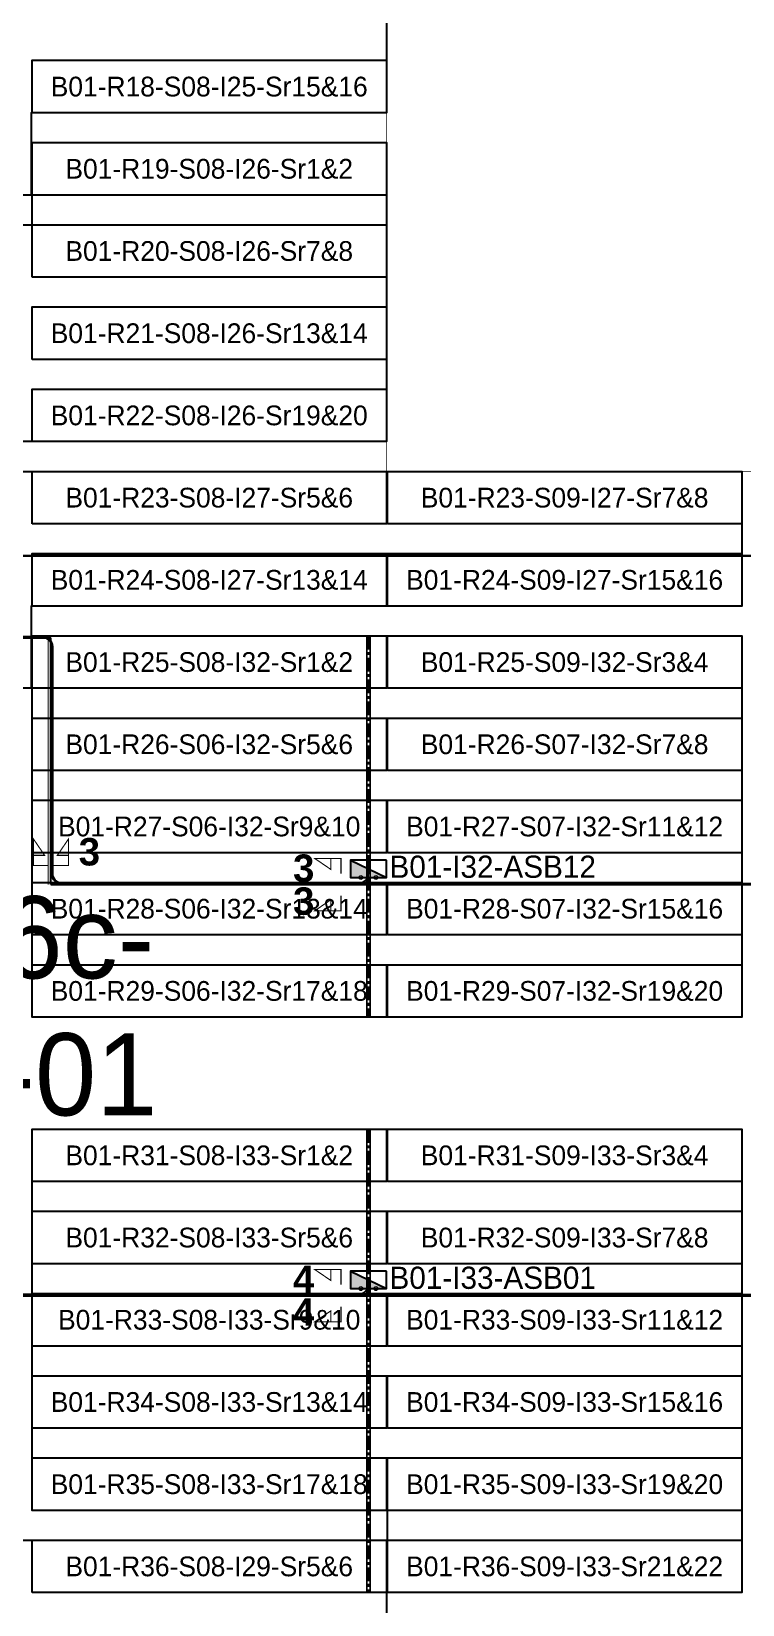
# Model space of a CAD drawing. Header units: metres. Extents: x 532153 to 532639, y 2675299 to 2675642.
# Drawn here: x 532379.4 to 532444.2, y 2675373.2 to 2675516.7 of the extents above; entities that cross this region are included whole.
import ezdxf
from ezdxf.enums import TextEntityAlignment as Align

# ---------------------------------------------------------------- set-up
doc = ezdxf.new("R2010")
doc.units = ezdxf.units.M
doc.linetypes.add('CENTER', pattern=[2, 1.25, -0.25, 0.25, -0.25])
doc.layers.add('Boundary-12.5 MW Block', color=6, linetype='Continuous', lineweight=9)
doc.layers.add('PILE', color=1, linetype='Continuous', lineweight=15)
for name, color, linetype in [('DC Trench BL-01', 40, 'Continuous'), ('E-Inverter Grouping', 2, 'Continuous'), ('Inverter Block-01', 7, 'Continuous'), ('LT Cable(AG) INV to LT Panel BL-01', 2, 'Continuous'), ('Messenger Wire Block-01 (Master Path)', 30, 'Continuous'), ('Messenger Wire Block-01 (MW Path)', 191, 'Continuous'), ('MMS Block Numbering', 7, 'Continuous'), ('MMS Table Block-01', 8, 'Continuous'), ('Plan Line - DC BL-01', 40, 'Continuous'), ('Section Marking BL-01', 2, 'Continuous')]:
    doc.layers.add(name, color=color, linetype=linetype)
doc.styles.add('Adani Regular', font='Adani Regular.ttf')
doc.styles.add('BoldTextStyle', font='arialbd.ttf')
doc.styles.get("Standard").update_dxf_attribs({"font": 'Adani Regular.ttf'})

# ---------------------------------------------------------------- blocks, each defined once
blk = doc.blocks.new('MMS Table (32.292 x 4.788)')
at = {"color": 0}
blk.add_lwpolyline([(0, -0.002), (0, 4.786), (32.292, 4.786), (32.292, -0.002)], close=True, dxfattribs=at)
at = {"color": 7}
blk.add_attdef('ID1', text='', height=1.8, dxfattribs=at).set_placement((16.146, 2.392), align=Align.MIDDLE_CENTER)
blk = doc.blocks.new('Inverter Block')
h = blk.add_hatch(color=0)
h.dxf.hatch_style = 1
h.paths.add_polyline_path([(-1.46, 2.27), (-1.46, 0.85), (1.46, 0.85)])
at = {"color": 0}
blk.add_lwpolyline([(1.46, 2.27), (-1.46, 2.27), (-1.46, 0.85), (1.46, 0.85)], close=True, dxfattribs=at)
blk.add_lwpolyline([(-1.46, 2.27), (1.46, 0.85)], dxfattribs=at)
at = {"layer": 'PILE'}
for centre in [(-0.61, 0.85), (0.61, 0.85)]:
    blk.add_circle(centre, 0.156, dxfattribs=at)
at = {"color": 7}
blk.add_attdef('ID', (-1.46, 3.01), '', height=1.8, dxfattribs=at)

msp = doc.modelspace()

# ---------------------------------------------------------------- linework, layer by layer
at = {"layer": 'Boundary-12.5 MW Block', "const_width": 0.05}
msp.add_lwpolyline([(532152.7, 2675634.08), (532217.48, 2675634.08), (532217.48, 2675641.58), (532314.56, 2675641.58), (532314.56, 2675626.58), (532411.74, 2675626.58), (532411.74, 2675476.58), (532638.48, 2675476.58), (532638.48, 2675299.29), (532347.05, 2675299.29), (532347.05, 2675306.79), (532314.66, 2675306.79), (532314.66, 2675321.79), (532152.7, 2675321.79)], close=True, dxfattribs=at)
at = {"layer": 'DC Trench BL-01', "color": 40, "const_width": 0.15}
for points in [[(532410.25, 2675461.58), (532409.95, 2675461.58), (532409.95, 2675426.79), (532410.25, 2675426.79)], [(532410.25, 2675416.58), (532409.95, 2675416.58), (532409.95, 2675374.29), (532410.25, 2675374.29)]]:
    msp.add_lwpolyline(points, close=True, dxfattribs=at)
at = {"layer": 'E-Inverter Grouping', "color": 3}
for points in [[(532411.74, 2675509.29), (532379.34, 2675509.29), (532379.34, 2675501.79), (532314.66, 2675501.79), (532314.66, 2675521.58), (532347.05, 2675521.58), (532347.05, 2675529.08), (532411.74, 2675529.08)], [(532411.74, 2675479.29), (532314.66, 2675479.29), (532314.66, 2675499.08), (532379.44, 2675499.08), (532379.44, 2675506.58), (532411.74, 2675506.58)], [(532444.13, 2675476.58), (532444.13, 2675464.29), (532379.34, 2675464.29), (532379.34, 2675456.79), (532314.66, 2675456.79), (532314.66, 2675476.58)], [(532444.13, 2675426.79), (532379.44, 2675426.79), (532379.44, 2675461.58), (532444.13, 2675461.58)], [(532411.74, 2675351.79), (532379.44, 2675351.79), (532379.44, 2675359.29), (532314.66, 2675359.29), (532314.66, 2675379.08), (532411.74, 2675379.08)]]:
    msp.add_lwpolyline(points, close=True, dxfattribs=at)
at = {"layer": 'E-Inverter Grouping'}
msp.add_lwpolyline([(532444.13, 2675374.29), (532411.84, 2675374.29), (532411.84, 2675381.79), (532379.44, 2675381.79), (532379.44, 2675416.58), (532444.13, 2675416.58)], close=True, dxfattribs=at)
at = {"layer": 'LT Cable(AG) INV to LT Panel BL-01', "color": 5}
for points in [[(532340.8, 2675442.26), (532339.1, 2675442.26, -0.414214), (532338.2, 2675443.16), (532338.2, 2675446.32, 0.214019), (532337.9, 2675447), (532331.19, 2675452.97, -0.214019), (532330.89, 2675453.65), (532330.89, 2675455.37, -0.0289), (532330.89, 2675455.47), (532330.95, 2675455.95, 0.0289), (532330.96, 2675456.05), (532330.96, 2675468, -0.414214), (532331.86, 2675468.9), (532473.98, 2675468.9, 0.414214), (532474.88, 2675469.8), (532474.88, 2675470.23)], [(532340.8, 2675442.28), (532339.13, 2675442.28, -0.414214), (532338.23, 2675443.18), (532338.23, 2675446.33, 0.214019), (532337.93, 2675447.01), (532331.21, 2675452.98, -0.214019), (532330.91, 2675453.66), (532330.91, 2675455.36, -0.0289), (532330.92, 2675455.47), (532330.97, 2675455.95, 0.0289), (532330.98, 2675456.05), (532330.98, 2675467.98, -0.414214), (532331.88, 2675468.88), (532571.16, 2675468.88, 0.414214), (532572.06, 2675469.78), (532572.06, 2675470.23)], [(532338.73, 2675442.2, -0.325999), (532338.1, 2675443.06), (532338.1, 2675446.28, 0.214019), (532337.8, 2675446.95), (532331.09, 2675452.93, -0.214019), (532330.79, 2675453.6), (532330.79, 2675455.37, -0.0289), (532330.79, 2675455.48), (532330.85, 2675455.95, 0.0289), (532330.86, 2675456.06), (532330.86, 2675460.6, -0.414214), (532331.76, 2675461.5), (532380.39, 2675461.5, -0.414214), (532381.29, 2675460.6), (532381.29, 2675439.9, 0.414214), (532382.19, 2675439), (532409.2, 2675439, 0.414214), (532410.1, 2675439.9), (532410.1, 2675440.23)], [(532338.73, 2675442.24, -0.317911), (532338.13, 2675443.08), (532338.13, 2675446.29, 0.214019), (532337.83, 2675446.96), (532331.11, 2675452.94, -0.214019), (532330.81, 2675453.61), (532330.81, 2675455.37, -0.0289), (532330.82, 2675455.47), (532330.87, 2675455.95, 0.0289), (532330.88, 2675456.06), (532330.88, 2675460.58, -0.414214), (532331.78, 2675461.48), (532380.36, 2675461.48, -0.414214), (532381.26, 2675460.58), (532381.26, 2675439.88, 0.414214), (532382.16, 2675438.98), (532473.98, 2675438.98, 0.414214), (532474.88, 2675439.88), (532474.88, 2675440.23)], [(532338.73, 2675442.27, -0.309777), (532338.15, 2675443.11), (532338.15, 2675446.3, 0.214019), (532337.85, 2675446.97), (532331.14, 2675452.95, -0.214019), (532330.84, 2675453.62), (532330.84, 2675455.37, -0.0289), (532330.84, 2675455.47), (532330.9, 2675455.95, 0.0289), (532330.91, 2675456.06), (532330.91, 2675460.55, -0.414214), (532331.81, 2675461.45), (532380.34, 2675461.45, -0.414214), (532381.24, 2675460.55), (532381.24, 2675439.85, 0.414214), (532382.14, 2675438.95), (532571.16, 2675438.95, 0.414214), (532572.06, 2675439.85), (532572.06, 2675440.23)], [(532339.7, 2675439.6), (532336.17, 2675439.6, 0.078431), (532335.89, 2675439.55), (532334.98, 2675439.26, -0.078431), (532334.7, 2675439.21), (532331.72, 2675439.21, 0.414214), (532330.82, 2675438.31), (532330.82, 2675418.37, 0.093355), (532330.88, 2675418.04), (532330.98, 2675417.78, -0.093355), (532331.04, 2675417.46), (532331.04, 2675402.34, 0.414214), (532331.94, 2675401.44), (532603.55, 2675401.44, 0.414214), (532604.45, 2675402.34), (532604.45, 2675402.73)], [(532341.86, 2675439.57), (532336.18, 2675439.57, 0.078431), (532335.9, 2675439.53), (532334.98, 2675439.23, -0.078431), (532334.7, 2675439.19), (532331.74, 2675439.19, 0.414214), (532330.84, 2675438.29), (532330.84, 2675418.38, 0.093355), (532330.9, 2675418.05), (532331.01, 2675417.79, -0.093355), (532331.07, 2675417.46), (532331.07, 2675402.37, 0.414214), (532331.97, 2675401.47), (532538.76, 2675401.47, 0.414214), (532539.66, 2675402.37), (532539.66, 2675402.73)], [(532341.86, 2675439.55), (532336.18, 2675439.55, 0.078431), (532335.9, 2675439.5), (532334.98, 2675439.21, -0.078431), (532334.71, 2675439.16), (532331.77, 2675439.16, 0.414214), (532330.87, 2675438.26), (532330.87, 2675418.38, 0.093355), (532330.93, 2675418.05), (532331.03, 2675417.79, -0.093355), (532331.09, 2675417.47), (532331.09, 2675402.39, 0.414214), (532331.99, 2675401.49), (532473.98, 2675401.49, 0.414214), (532474.88, 2675402.39), (532474.88, 2675402.73)], [(532341.86, 2675439.52), (532336.18, 2675439.52, 0.078431), (532335.91, 2675439.48), (532334.99, 2675439.18, -0.078431), (532334.71, 2675439.14), (532331.79, 2675439.14, 0.414214), (532330.89, 2675438.24), (532330.89, 2675418.39, 0.093355), (532330.95, 2675418.06), (532331.06, 2675417.8, -0.093355), (532331.12, 2675417.47), (532331.12, 2675402.42, 0.414214), (532332.02, 2675401.52), (532409.2, 2675401.52, 0.414214), (532410.1, 2675402.42), (532410.1, 2675402.73)]]:
    msp.add_lwpolyline(points, format="xyb", dxfattribs=at)
at = {"layer": 'Messenger Wire Block-01 (Master Path)'}
for points in [[(532330.98, 2675468.88), (532573.7, 2675468.88)], [(532330.98, 2675461.38), (532381.16, 2675461.38)], [(532381.16, 2675438.88), (532381.16, 2675461.38)], [(532381.16, 2675438.88), (532573.7, 2675438.88)], [(532330.98, 2675401.38), (532606.09, 2675401.38)]]:
    msp.add_lwpolyline(points, dxfattribs=at)
at = {"layer": 'Messenger Wire Block-01 (MW Path)', "const_width": 0.1}
for points in [[(532330.98, 2675468.88), (532573.7, 2675468.88)], [(532330.98, 2675461.38), (532381.16, 2675461.38)], [(532380.91, 2675438.88), (532380.91, 2675461.38)], [(532381.16, 2675438.88), (532573.7, 2675438.88)], [(532330.98, 2675401.38), (532606.09, 2675401.38)]]:
    msp.add_lwpolyline(points, dxfattribs=at)
at = {"layer": 'Plan Line - DC BL-01', "color": 6, "linetype": 'CENTER'}
for points in [[(532410.1, 2675461.58), (532410.1, 2675426.79)], [(532410.1, 2675416.58), (532410.1, 2675374.29)]]:
    msp.add_lwpolyline(points, dxfattribs=at)
at = {"layer": 'Section Marking BL-01', "color": 94, "lineweight": 35, "true_color": 0x00a500, "const_width": 0.1}
for points in [[(532380.96, 2675440.63), (532379.57, 2675440.63), (532379.57, 2675443.03), (532380.58, 2675441.55), (532379.57, 2675441.55)], [(532381.36, 2675440.63), (532382.75, 2675440.63), (532382.75, 2675443.03), (532381.74, 2675441.55), (532382.75, 2675441.55)], [(532407.6, 2675439.88), (532407.6, 2675441.27), (532405.2, 2675441.27), (532406.68, 2675440.26), (532406.68, 2675441.27)], [(532407.6, 2675437.88), (532407.6, 2675436.49), (532405.2, 2675436.49), (532406.68, 2675437.5), (532406.68, 2675436.49)], [(532407.6, 2675402.38), (532407.6, 2675403.77), (532405.2, 2675403.77), (532406.68, 2675402.76), (532406.68, 2675403.77)], [(532407.6, 2675400.38), (532407.6, 2675398.99), (532405.2, 2675398.99), (532406.68, 2675400), (532406.68, 2675398.99)]]:
    msp.add_lwpolyline(points, dxfattribs=at)

# ---------------------------------------------------------------- block references
at = {"layer": 'Inverter Block-01'}
ref = msp.add_blockref('Inverter Block', (532410.1, 2675438.57), dxfattribs=dict(at, xscale=1.124999999976148, yscale=1.124999999976148, zscale=1.124999999976148))
ref.add_attrib('ID', 'B01-I32-ASB12', (532412.02, 2675439.5), dxfattribs={"layer": '0', "color": 7, "height": 2.025})
ref = msp.add_blockref('Inverter Block', (532410.1, 2675401.07), dxfattribs=dict(at, xscale=1.124999999976148, yscale=1.124999999976148, zscale=1.124999999976148))
ref.add_attrib('ID', 'B01-I33-ASB01', (532412.02, 2675402), dxfattribs={"layer": '0', "color": 7, "height": 2.025})
at = {"layer": 'MMS Table Block-01'}
for p, values in [((532379.44, 2675509.29), {'ID1': 'B01-R18-S08-I25-Sr15&16'}), ((532379.44, 2675501.79), {'ID1': 'B01-R19-S08-I26-Sr1&2'}), ((532379.44, 2675494.29), {'ID1': 'B01-R20-S08-I26-Sr7&8'}), ((532379.44, 2675486.79), {'ID1': 'B01-R21-S08-I26-Sr13&14'}), ((532379.44, 2675479.29), {'ID1': 'B01-R22-S08-I26-Sr19&20'}), ((532379.44, 2675471.79), {'ID1': 'B01-R23-S08-I27-Sr5&6'}), ((532411.84, 2675471.79), {'ID1': 'B01-R23-S09-I27-Sr7&8'}), ((532379.44, 2675464.29), {'ID1': 'B01-R24-S08-I27-Sr13&14'}), ((532411.84, 2675464.29), {'ID1': 'B01-R24-S09-I27-Sr15&16'}), ((532379.44, 2675456.79), {'ID1': 'B01-R25-S08-I32-Sr1&2'}), ((532411.84, 2675456.79), {'ID1': 'B01-R25-S09-I32-Sr3&4'}), ((532379.44, 2675449.29), {'ID1': 'B01-R26-S06-I32-Sr5&6'}), ((532411.84, 2675449.29), {'ID1': 'B01-R26-S07-I32-Sr7&8'}), ((532379.44, 2675441.79), {'ID1': 'B01-R27-S06-I32-Sr9&10'}), ((532411.84, 2675441.79), {'ID1': 'B01-R27-S07-I32-Sr11&12'}), ((532379.44, 2675434.29), {'ID1': 'B01-R28-S06-I32-Sr13&14'}), ((532411.84, 2675434.29), {'ID1': 'B01-R28-S07-I32-Sr15&16'}), ((532379.44, 2675426.79), {'ID1': 'B01-R29-S06-I32-Sr17&18'}), ((532411.84, 2675426.79), {'ID1': 'B01-R29-S07-I32-Sr19&20'}), ((532379.44, 2675411.79), {'ID1': 'B01-R31-S08-I33-Sr1&2'}), ((532411.84, 2675411.79), {'ID1': 'B01-R31-S09-I33-Sr3&4'}), ((532379.44, 2675404.29), {'ID1': 'B01-R32-S08-I33-Sr5&6'}), ((532411.84, 2675404.29), {'ID1': 'B01-R32-S09-I33-Sr7&8'}), ((532379.44, 2675396.79), {'ID1': 'B01-R33-S08-I33-Sr9&10'}), ((532411.84, 2675396.79), {'ID1': 'B01-R33-S09-I33-Sr11&12'}), ((532379.44, 2675389.29), {'ID1': 'B01-R34-S08-I33-Sr13&14'}), ((532411.84, 2675389.29), {'ID1': 'B01-R34-S09-I33-Sr15&16'}), ((532379.44, 2675381.79), {'ID1': 'B01-R35-S08-I33-Sr17&18'}), ((532411.84, 2675381.79), {'ID1': 'B01-R35-S09-I33-Sr19&20'}), ((532379.44, 2675374.29), {'ID1': 'B01-R36-S08-I29-Sr5&6'}), ((532411.84, 2675374.29), {'ID1': 'B01-R36-S09-I33-Sr21&22'})]:
    msp.add_blockref('MMS Table (32.292 x 4.788)', p, dxfattribs=at).add_auto_attribs(values)

# ---------------------------------------------------------------- texts
at = {"layer": 'MMS Block Numbering', "insert": (532377.48, 2675427.77), "char_height": 7.5, "attachment_point": 5, "style": 'Adani Regular'}
msp.add_mtext_dynamic_manual_height_columns('A16c-\\PBL-01', width=41.5354, gutter_width=1, heights=[0], dxfattribs=at)
at = {"layer": 'Section Marking BL-01', "color": 94, "true_color": 0x00a500, "style": 'BoldTextStyle'}
for s, p in [('3', (532384.66, 2675441.88)), ('3', (532404.2, 2675440.38)), ('3', (532404.2, 2675437.38)), ('4', (532404.2, 2675402.88)), ('4', (532404.2, 2675399.88))]:
    msp.add_text(s, height=2.5, dxfattribs=at).set_placement(p, align=Align.MIDDLE_CENTER)

doc.saveas('drawing.dxf')
